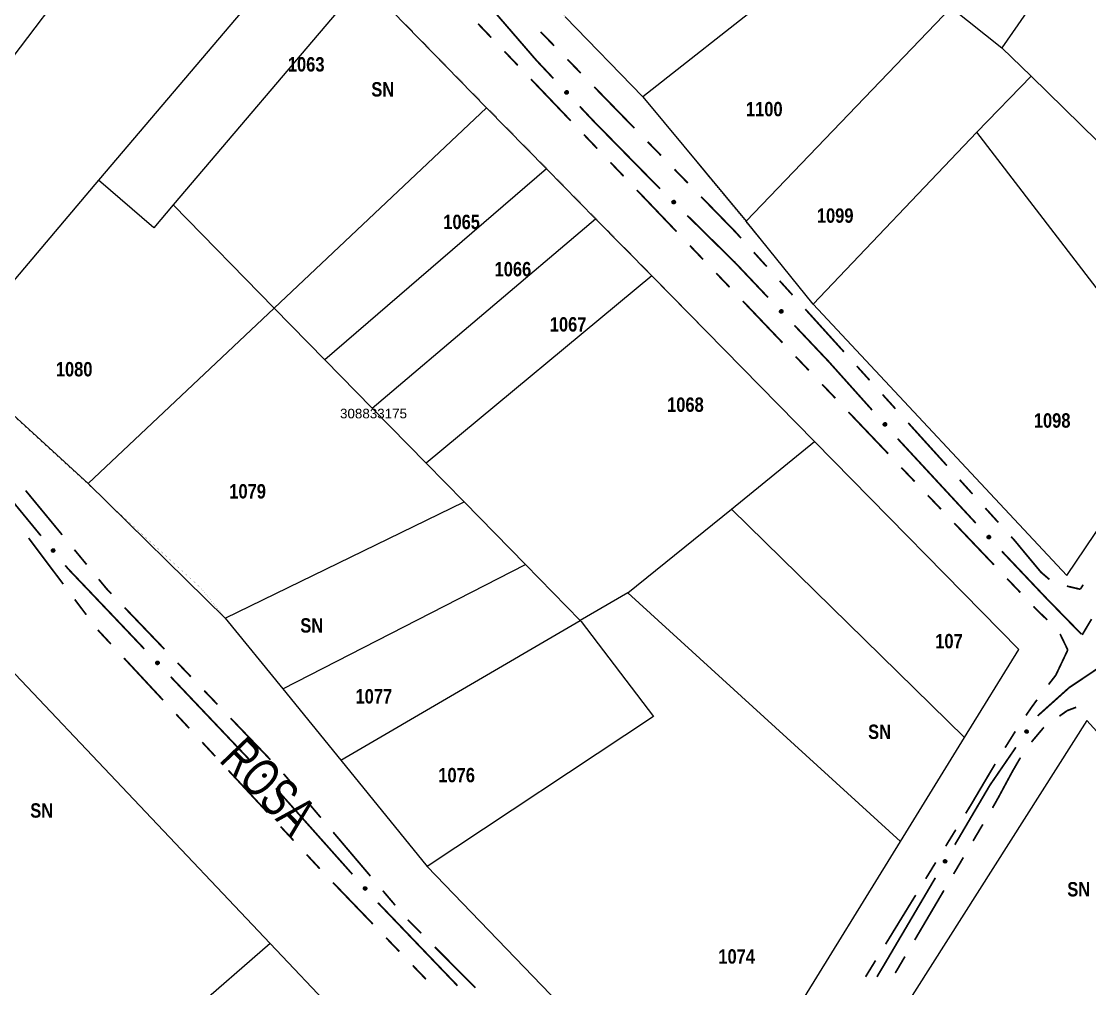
# Model space of a CAD drawing. Extents: x 201549 to 203722, y 4857623 to 4859778.
# Drawn here: x 202712.8 to 202824.2, y 4859167.1 to 4859268.1 of the extents above; entities that cross this region are included whole.
import ezdxf
from ezdxf.enums import TextEntityAlignment as Align

# ---------------------------------------------------------------- set-up
doc = ezdxf.new("R2010")
doc.units = 0
doc.header["$LTSCALE"] = 1.5
doc.header["$MEASUREMENT"] = 0
for name, color, linetype in [('CD-MALHA-LOTES', 40, 'CONTINUOUS'), ('CD_TXT_QUADRA', 1, 'CONTINUOUS'), ('RU-QUADRAS', 6, 'CONTINUOUS'), ('SV-EIXO-RUA-N-PAV', 6, 'CONTINUOUS'), ('SV-RUA-NAO-PAV-S-GUIA-C-GUIA', 7, 'CONTINUOUS'), ('SV-TXT-RUA-N-PAV-S-GUIA-C-GUIA', 7, 'CONTINUOUS'), ('Th_NmrPort', 1, 'CONTINUOUS')]:
    doc.layers.add(name, color=color, linetype=linetype)
doc.styles.add('ARIAL', font='ARIAL.TTF')
doc.styles.add('MONOTXT', font='ARIAL.TTF', dxfattribs={"height": 0.2})
doc.styles.get("Standard").update_dxf_attribs({"font": 'swisscbo.ttf'})

msp = doc.modelspace()

# ---------------------------------------------------------------- linework, layer by layer
at = {"layer": 'CD-MALHA-LOTES', "linetype": 'Continuous'}
for p, q in [((202834.49, 4859293.27), (202815.05, 4859265.32)), ((202743.05, 4859277.78), (202720.81, 4859251.49)), ((202799.67, 4859277.59), (202777.6, 4859260.18)), ((202709.62, 4859261.41), (202719.11, 4859273.87)), ((202748.42, 4859272.27), (202728.59, 4859248.92)), ((202761.28, 4859259.05), (202748.42, 4859272.27)), ((202769.51, 4859268.56), (202777.6, 4859260.18)), ((202788.38, 4859247.21), (202809.78, 4859269.52)), ((202809.78, 4859269.52), (202815.05, 4859265.32)), ((202815.05, 4859265.32), (202818.11, 4859262.35)), ((202818.11, 4859262.35), (202812.45, 4859256.52)), ((202818.11, 4859262.35), (202841.46, 4859239.45)), ((202777.6, 4859260.18), (202788.38, 4859247.21)), ((202739.14, 4859238.15), (202761.28, 4859259.05)), ((202767.53, 4859252.7), (202761.28, 4859259.05)), ((202812.45, 4859256.52), (202795.36, 4859238.56)), ((202834.03, 4859228.39), (202812.45, 4859256.52)), ((202767.53, 4859252.7), (202744.43, 4859232.75)), ((202772.67, 4859247.47), (202767.53, 4859252.7)), ((202720.81, 4859251.49), (202705.24, 4859233.09)), ((202726.57, 4859246.54), (202720.81, 4859251.49)), ((202728.59, 4859248.92), (202726.57, 4859246.54)), ((202739.14, 4859238.15), (202728.59, 4859248.92)), ((202749.36, 4859227.72), (202772.67, 4859247.47)), ((202778.52, 4859241.52), (202772.67, 4859247.47)), ((202795.36, 4859238.56), (202788.38, 4859247.21)), ((202778.52, 4859241.52), (202755, 4859221.96)), ((202795.5, 4859224.25), (202778.52, 4859241.52)), ((202795.36, 4859238.56), (202821.85, 4859210.25)), ((202739.14, 4859238.15), (202719.73, 4859219.84)), ((202744.43, 4859232.75), (202739.14, 4859238.15)), ((202705.24, 4859233.09), (202719.73, 4859219.84)), ((202749.36, 4859227.72), (202744.43, 4859232.75)), ((202755, 4859221.96), (202749.36, 4859227.72)), ((202821.85, 4859210.25), (202834.03, 4859228.39)), ((202786.86, 4859217.18), (202795.5, 4859224.25)), ((202816.84, 4859202.55), (202795.5, 4859224.25)), ((202758.95, 4859217.93), (202755, 4859221.96)), ((202719.73, 4859219.84), (202734.03, 4859205.81)), ((202734.03, 4859205.81), (202758.95, 4859217.93)), ((202765.34, 4859211.4), (202758.95, 4859217.93)), ((202776.03, 4859208.44), (202786.86, 4859217.18)), ((202811.16, 4859193.34), (202786.86, 4859217.18)), ((202740.03, 4859198.43), (202765.34, 4859211.4)), ((202771.07, 4859205.55), (202765.34, 4859211.4)), ((202702.78, 4859209.79), (202738.72, 4859171.86)), ((202776.03, 4859208.44), (202771.07, 4859205.55)), ((202776.03, 4859208.44), (202804.48, 4859182.51)), ((202734.03, 4859205.81), (202740.03, 4859198.43)), ((202746.08, 4859190.99), (202771.07, 4859205.55)), ((202771.07, 4859205.55), (202771.16, 4859205.46)), ((202771.16, 4859205.46), (202778.72, 4859195.55)), ((202811.16, 4859193.34), (202816.84, 4859202.55)), ((202740.03, 4859198.43), (202746.08, 4859190.99)), ((202778.72, 4859195.55), (202755.11, 4859179.89)), ((202823.94, 4859195.12), (202804.22, 4859164.14)), ((202848.91, 4859167.5), (202823.94, 4859195.12)), ((202804.48, 4859182.51), (202811.16, 4859193.34)), ((202746.08, 4859190.99), (202755.11, 4859179.89)), ((202784.23, 4859149.65), (202804.48, 4859182.51)), ((202755.11, 4859179.89), (202784.23, 4859149.65)), ((202738.72, 4859171.86), (202716.51, 4859152.63)), ((202746.21, 4859163.96), (202738.72, 4859171.86))]:
    msp.add_line(p, q, dxfattribs=at)
at = {"layer": 'RU-QUADRAS', "linetype": 'Continuous'}
for points in [[(202713.2, 4859328, 0.01, 0.01, 0), (202744.73, 4859384.54, 0.01, 0.01, 0), (202747.96, 4859385.28, 0.01, 0.01, 0), (202859.62, 4859266.51, 0.01, 0.01, 0), (202821.85, 4859210.25, 0.01, 0.01, 0), (202795.36, 4859238.56, 0.01, 0.01, 0), (202777.6, 4859260.18, 0.01, 0.01, -0.006098386)], [(202672.47, 4859263.07, 0.01, 0.01, 0), (202706.96, 4859315.47, 0.01, 0.01, 0), (202731.27, 4859289.81, 0.01, 0.01, 0), (202816.84, 4859202.55, 0.01, 0.01, 0), (202784.23, 4859149.65, 0.01, 0.01, 0), (202755.1, 4859179.9, 0.01, 0.01, 0), (202731.47, 4859208.96, 0.01, 0.01, 0)], [(202636, 4859195.36, 0.01, 0.01, 0), (202666.18, 4859247.8, 0.01, 0.01, 0), (202683.52, 4859230.21, 0.01, 0.01, 0), (202773.3, 4859135.37, 0.01, 0.01, 0), (202742.1, 4859081.75, 0.01, 0.01, 0), (202709.49, 4859114.75, 0.01, 0.01, 0), (202678.49, 4859149.98, 0.01, 0.01, 0)], [(202790.47, 4859142.54, 0.01, 0.01, 0), (202823.94, 4859195.12, 0.01, 0.01, 0), (202879.25, 4859133.93, 0.01, 0.01, 0.0147925964), (202928.6, 4859082.79, 0.01, 0.01, 0), (202898.06, 4859031.1, 0.01, 0.01, 0), (202894.41, 4859031.1, 0.01, 0.01, 0)], [(202602.43, 4859138.31, 0.01, 0.01, 0), (202630.15, 4859181.75, 0.01, 0.01, -0.0047944513), (202715.52, 4859089.91, 0.01, 0.01, 0), (202737.4, 4859069.1, 0.01, 0.01, 0), (202711.64, 4859024.83, 0.01, 0.01, 0), (202643.02, 4859096.11, 0.01, 0.01, 0), (202638.37, 4859102.7, 0.01, 0.01, 0)]]:
    msp.add_lwpolyline(points, format="xyseb", close=True, dxfattribs=at)
at = {"layer": 'SV-EIXO-RUA-N-PAV', "const_width": 0.18}
for points in [[(202766.494794, 4859263.997858), (202762.304343, 4859268.84996)], [(202766.898375, 4859263.569054), (202766.494794, 4859263.997858)], [(202768.269104, 4859262.112654), (202766.898375, 4859263.569054)], [(202772.430225, 4859257.691463), (202771.010563, 4859259.199854)], [(202773.080624, 4859257.028676), (202772.430225, 4859257.691463)], [(202778.922102, 4859251.075931), (202773.080624, 4859257.028676)], [(202779.392184, 4859250.612866), (202778.922102, 4859251.075931)], [(202787.206974, 4859242.914714), (202782.241797, 4859247.805784)], [(202787.227856, 4859242.892643), (202787.206974, 4859242.914714)], [(202790.664165, 4859239.260595), (202787.227856, 4859242.892643)], [(202796.975704, 4859232.589537), (202793.413213, 4859236.354956)], [(202797.52034, 4859231.981361), (202796.975704, 4859232.589537)], [(202801.523059, 4859227.511658), (202797.52034, 4859231.981361)], [(202804.394993, 4859224.304665), (202804.191538, 4859224.531856)], [(202804.86709, 4859223.794583), (202804.394993, 4859224.304665)], [(202812.338866, 4859215.72163), (202804.86709, 4859223.794583)], [(202711.457242, 4859218.455106), (202714.790966, 4859214.400577)], [(202815.152961, 4859212.681113), (202815.055875, 4859212.786011)], [(202815.742406, 4859212.058921), (202815.152961, 4859212.681113)], [(202819.604534, 4859207.982231), (202815.742406, 4859212.058921)], [(202717.331388, 4859211.310875), (202717.621091, 4859210.958533)], [(202717.621091, 4859210.958533), (202722.134091, 4859206.219883)], [(202819.873022, 4859207.707194), (202819.604534, 4859207.982231)], [(202823.365706, 4859204.129323), (202819.873022, 4859207.707194)], [(202722.134091, 4859206.219883), (202722.618806, 4859205.710932)], [(202722.618806, 4859205.710932), (202725.576803, 4859202.593903)], [(202824.422181, 4859205.70554), (202823.909472, 4859204.846978)], [(202823.909472, 4859204.846978), (202823.437183, 4859204.056103)], [(202822.083457, 4859198.55506), (202825.891348, 4859201.107602)], [(202728.330244, 4859199.692428), (202736.590568, 4859190.988)], [(202818.795859, 4859195.607112), (202821.773936, 4859198.277516)], [(202821.773936, 4859198.277516), (202822.083457, 4859198.55506)], [(202813.806599, 4859188.363791), (202816.519756, 4859192.320478)], [(202813.703874, 4859188.189352), (202813.806599, 4859188.363791)], [(202739.302645, 4859188.048488), (202747.2857, 4859179.089088)], [(202810.151804, 4859182.157536), (202813.703874, 4859188.189352)], [(202802.917153, 4859169.872278), (202808.12205, 4859178.710784)], [(202749.957012, 4859176.112134), (202758.259877, 4859167.448276)], [(202802.537053, 4859169.234096), (202802.917153, 4859169.872278)], [(202802.025342, 4859168.374938), (202802.537053, 4859169.234096)]]:
    msp.add_lwpolyline(points, dxfattribs=at)
at = {"layer": 'SV-EIXO-RUA-N-PAV'}
for points in [[(202769.658147, 4859260.476181), (202769.609245, 4859260.476969), (202769.567377, 4859260.487647), (202769.53502, 4859260.506603), (202769.510796, 4859260.53081), (202769.488802, 4859260.558366), (202769.472757, 4859260.59104), (202769.462982, 4859260.631249), (202769.463429, 4859260.68031), (202769.477186, 4859260.722481), (202769.494073, 4859260.755197), (202769.51786, 4859260.781911), (202769.544987, 4859260.802828), (202769.579479, 4859260.818372), (202769.620324, 4859260.82788), (202769.669646, 4859260.826237), (202769.71062, 4859260.815487), (202769.741435, 4859260.79633), (202769.76814, 4859260.772246), (202769.790256, 4859260.743845), (202769.805821, 4859260.71168), (202769.81532, 4859260.670538), (202769.813054, 4859260.621879), (202769.802799, 4859260.58089), (202769.784079, 4859260.549814), (202769.759777, 4859260.524057), (202769.732407, 4859260.501662), (202769.700233, 4859260.484165), (202769.658147, 4859260.476181)], [(202780.842098, 4859249.030073), (202780.793201, 4859249.029012), (202780.750959, 4859249.038099), (202780.717909, 4859249.055819), (202780.692787, 4859249.079092), (202780.669767, 4859249.105797), (202780.652499, 4859249.137842), (202780.64121, 4859249.177653), (202780.639802, 4859249.226696), (202780.651955, 4859249.269356), (202780.667594, 4859249.302687), (202780.690354, 4859249.330281), (202780.716671, 4859249.352209), (202780.75055, 4859249.369045), (202780.791006, 4859249.380091), (202780.840355, 4859249.380313), (202780.881706, 4859249.371121), (202780.913224, 4859249.353142), (202780.94082, 4859249.330085), (202780.963994, 4859249.30254), (202780.980764, 4859249.270987), (202780.991812, 4859249.230233), (202780.991386, 4859249.181523), (202780.982688, 4859249.140176), (202780.965157, 4859249.108414), (202780.941845, 4859249.081757), (202780.915341, 4859249.058343), (202780.883852, 4859249.039643), (202780.842098, 4859249.030073)], [(202792.057471, 4859237.62775), (202792.008567, 4859237.628411), (202791.966672, 4859237.638979), (202791.934266, 4859237.657851), (202791.909979, 4859237.681995), (202791.887913, 4859237.709493), (202791.871783, 4859237.742125), (202791.861903, 4859237.782309), (202791.862222, 4859237.831371), (202791.875869, 4859237.873578), (202791.892671, 4859237.906338), (202791.916388, 4859237.933113), (202791.94346, 4859237.954101), (202791.977911, 4859237.969735), (202792.018731, 4859237.97935), (202792.068057, 4859237.977835), (202792.109059, 4859237.967193), (202792.139925, 4859237.948116), (202792.166692, 4859237.924102), (202792.188882, 4859237.895758), (202792.204531, 4859237.863634), (202792.214138, 4859237.822517), (202792.211998, 4859237.773852), (202792.20185, 4859237.732837), (202792.183212, 4859237.701712), (202792.158976, 4859237.675892), (202792.131665, 4859237.653425), (202792.099537, 4859237.635845), (202792.057471, 4859237.62775)], [(202802.871146, 4859225.841285), (202802.822278, 4859225.843285), (202802.780688, 4859225.854996), (202802.748811, 4859225.874748), (202802.725193, 4859225.899547), (202802.703889, 4859225.927639), (202802.688658, 4859225.960701), (202802.679882, 4859226.00114), (202802.681544, 4859226.050175), (202802.696341, 4859226.091992), (202802.714033, 4859226.12428), (202802.738474, 4859226.150396), (202802.766111, 4859226.170635), (202802.800977, 4859226.18532), (202802.842045, 4859226.193814), (202802.891311, 4859226.19095), (202802.932006, 4859226.179189), (202802.962338, 4859226.159274), (202802.988438, 4859226.134536), (202803.009844, 4859226.105596), (202803.024608, 4859226.073056), (202803.033085, 4859226.031691), (202803.029614, 4859225.983103), (202803.018347, 4859225.94238), (202802.998864, 4859225.911777), (202802.973931, 4859225.88663), (202802.946014, 4859225.864919), (202802.913417, 4859225.848226), (202802.871146, 4859225.841285)], [(202813.714177, 4859214.0736), (202813.665283, 4859214.074797), (202813.623507, 4859214.085825), (202813.59131, 4859214.105051), (202813.567288, 4859214.129459), (202813.545526, 4859214.157198), (202813.529755, 4859214.190005), (202813.520316, 4859214.230295), (202813.521173, 4859214.279351), (202813.535282, 4859214.321405), (202813.552442, 4859214.353979), (202813.576452, 4859214.380492), (202813.603753, 4859214.401182), (202813.638373, 4859214.416437), (202813.679296, 4859214.425603), (202813.728603, 4859214.423548), (202813.769486, 4859214.412456), (202813.80014, 4859214.393042), (202813.826642, 4859214.368736), (202813.84852, 4859214.34015), (202813.863816, 4859214.307857), (202813.872971, 4859214.266637), (202813.870297, 4859214.217998), (202813.8597, 4859214.177096), (202813.840721, 4859214.146178), (202813.816204, 4859214.120625), (202813.788648, 4859214.098459), (202813.756329, 4859214.081233), (202813.714177, 4859214.0736)], [(202716.054954, 4859213.036621), (202716.103693, 4859213.032562), (202716.144753, 4859213.019107), (202716.175768, 4859212.998028), (202716.198319, 4859212.972255), (202716.21842, 4859212.943289), (202716.232242, 4859212.909614), (202716.239305, 4859212.868841), (202716.235577, 4859212.81992), (202716.219029, 4859212.778764), (202716.19999, 4859212.747251), (202716.174469, 4859212.722189), (202716.146003, 4859212.703134), (202716.110549, 4859212.689933), (202716.069159, 4859212.683179), (202716.020058, 4859212.688118), (202715.979895, 4859212.701585), (202715.950431, 4859212.722761), (202715.925398, 4859212.748578), (202715.905231, 4859212.778395), (202715.891853, 4859212.811529), (202715.885128, 4859212.853215), (202715.890645, 4859212.901613), (202715.903619, 4859212.941824), (202715.924376, 4859212.971578), (202715.950348, 4859212.995651), (202715.979155, 4859213.016166), (202716.012427, 4859213.03147), (202716.054954, 4859213.036621)], [(202726.934468, 4859201.323162), (202726.983373, 4859201.322575), (202727.025284, 4859201.31207), (202727.057719, 4859201.293247), (202727.082043, 4859201.269141), (202727.10415, 4859201.241675), (202727.12033, 4859201.209068), (202727.13027, 4859201.168899), (202727.130026, 4859201.119836), (202727.116443, 4859201.077609), (202727.09969, 4859201.044824), (202727.076014, 4859201.018013), (202727.048973, 4859200.996984), (202727.014546, 4859200.981298), (202726.97374, 4859200.971621), (202726.924412, 4859200.973061), (202726.883394, 4859200.983642), (202726.8525, 4859201.002672), (202726.825697, 4859201.026645), (202726.803463, 4859201.054955), (202726.787766, 4859201.087055), (202726.778097, 4859201.128158), (202726.780163, 4859201.176826), (202726.790249, 4859201.217857), (202726.80884, 4859201.24901), (202726.833036, 4859201.274867), (202726.860314, 4859201.297375), (202726.892415, 4859201.315004), (202726.934468, 4859201.323162)], [(202817.478771, 4859193.913692), (202817.469126, 4859193.96164), (202817.470642, 4859194.004821), (202817.482272, 4859194.040472), (202817.500764, 4859194.069297), (202817.523004, 4859194.096654), (202817.551512, 4859194.11929), (202817.588717, 4859194.137404), (202817.636747, 4859194.147416), (202817.68088, 4859194.142956), (202817.716443, 4859194.133424), (202817.747609, 4859194.115872), (202817.773824, 4859194.093822), (202817.796357, 4859194.063433), (202817.814346, 4859194.02555), (202817.823245, 4859193.977009), (202817.821468, 4859193.934686), (202817.809314, 4859193.900498), (202817.79147, 4859193.869277), (202817.76843, 4859193.841619), (202817.740318, 4859193.81956), (202817.702143, 4859193.801517), (202817.654118, 4859193.793369), (202817.611885, 4859193.794659), (202817.577535, 4859193.80633), (202817.547193, 4859193.82459), (202817.519482, 4859193.846562), (202817.495536, 4859193.874271), (202817.478771, 4859193.913692)], [(202738.098326, 4859189.565569), (202738.147189, 4859189.563447), (202738.18875, 4859189.551632), (202738.220577, 4859189.531801), (202738.244133, 4859189.506942), (202738.265367, 4859189.478797), (202738.280515, 4859189.445697), (202738.28919, 4859189.405236), (202738.287406, 4859189.356206), (202738.272504, 4859189.314426), (202738.254731, 4859189.282182), (202738.230224, 4859189.256127), (202738.202537, 4859189.235958), (202738.167635, 4859189.22136), (202738.126545, 4859189.212969), (202738.077287, 4859189.215956), (202738.036621, 4859189.227819), (202738.006339, 4859189.247809), (202737.980302, 4859189.272612), (202737.958968, 4859189.301606), (202737.944285, 4859189.334183), (202737.935912, 4859189.375569), (202737.939504, 4859189.424148), (202737.950873, 4859189.464842), (202737.970433, 4859189.495397), (202737.995429, 4859189.520481), (202738.023399, 4859189.542122), (202738.056038, 4859189.558734), (202738.098326, 4859189.565569)], [(202808.969163, 4859180.366211), (202808.956242, 4859180.413382), (202808.954783, 4859180.456565), (202808.963933, 4859180.492932), (202808.980398, 4859180.52296), (202809.000702, 4859180.551784), (202809.027585, 4859180.576327), (202809.063455, 4859180.596959), (202809.110683, 4859180.610252), (202809.155018, 4859180.608839), (202809.191152, 4859180.601777), (202809.223453, 4859180.586411), (202809.251123, 4859180.566217), (202809.275693, 4859180.53745), (202809.296247, 4859180.500895), (202809.308464, 4859180.453082), (202809.309604, 4859180.410736), (202809.299831, 4859180.375793), (202809.284178, 4859180.343418), (202809.263096, 4859180.31424), (202809.236568, 4859180.2903), (202809.199725, 4859180.269672), (202809.152374, 4859180.258239), (202809.110153, 4859180.25662), (202809.075081, 4859180.2659), (202809.043555, 4859180.282028), (202809.014398, 4859180.302042), (202808.988601, 4859180.328038), (202808.969163, 4859180.366211)], [(202748.602813, 4859177.776361), (202748.651675, 4859177.774239), (202748.693236, 4859177.762424), (202748.725064, 4859177.742592), (202748.74862, 4859177.717734), (202748.769854, 4859177.689589), (202748.785002, 4859177.656489), (202748.793677, 4859177.616028), (202748.791892, 4859177.566997), (202748.776991, 4859177.525218), (202748.759218, 4859177.492974), (202748.734711, 4859177.466919), (202748.707024, 4859177.446749), (202748.672121, 4859177.432151), (202748.631032, 4859177.423761), (202748.581773, 4859177.426748), (202748.541108, 4859177.438611), (202748.510826, 4859177.458601), (202748.484788, 4859177.483404), (202748.463454, 4859177.512398), (202748.448772, 4859177.544975), (202748.440398, 4859177.586361), (202748.443991, 4859177.63494), (202748.45536, 4859177.675634), (202748.474919, 4859177.706188), (202748.499915, 4859177.731273), (202748.527886, 4859177.752914), (202748.560524, 4859177.769526), (202748.602813, 4859177.776361)]]:
    msp.add_lwpolyline(points, close=True, dxfattribs=at)
for points in [[(202769.759777, 4859260.524057), (202769.494073, 4859260.755197)], [(202769.770462, 4859260.539123), (202769.509075, 4859260.769064)], [(202769.784079, 4859260.549814), (202769.51786, 4859260.781911)], [(202769.791621, 4859260.568406), (202769.533857, 4859260.790515)], [(202769.802799, 4859260.58089), (202769.544987, 4859260.802828)], [(202769.807168, 4859260.603652), (202769.566238, 4859260.807875)], [(202769.813054, 4859260.621879), (202769.579479, 4859260.818372)], [(202769.810441, 4859260.647956), (202769.60236, 4859260.82126)], [(202769.81532, 4859260.670538), (202769.620324, 4859260.82788)], [(202769.805064, 4859260.693489), (202769.65064, 4859260.821727)], [(202769.805821, 4859260.71168), (202769.669646, 4859260.826237)], [(202769.794602, 4859260.730487), (202769.694886, 4859260.816525)], [(202769.790256, 4859260.743845), (202769.71062, 4859260.815487)], [(202769.658147, 4859260.476181), (202769.462982, 4859260.631249)], [(202769.700233, 4859260.484165), (202769.463429, 4859260.68031)], [(202769.679923, 4859260.482018), (202769.466991, 4859260.654503)], [(202769.609245, 4859260.476969), (202769.472757, 4859260.59104)], [(202769.713181, 4859260.496455), (202769.473128, 4859260.697756)], [(202769.631527, 4859260.477692), (202769.473245, 4859260.606048)], [(202769.732407, 4859260.501662), (202769.477186, 4859260.722481)], [(202769.585352, 4859260.482953), (202769.487565, 4859260.568932)], [(202769.742698, 4859260.514866), (202769.487741, 4859260.733994)], [(202769.567377, 4859260.487647), (202769.488802, 4859260.558366)], [(202780.883852, 4859249.039643), (202780.639802, 4859249.226696)], [(202780.842098, 4859249.030073), (202780.64121, 4859249.177653)], [(202780.863638, 4859249.036729), (202780.644337, 4859249.201041)], [(202780.896326, 4859249.052413), (202780.648835, 4859249.244495)], [(202780.915341, 4859249.058343), (202780.651955, 4859249.269356)], [(202780.81544, 4859249.030577), (202780.652419, 4859249.152857)], [(202780.793201, 4859249.029012), (202780.652499, 4859249.137842)], [(202780.925126, 4859249.071927), (202780.662067, 4859249.28126)], [(202780.941845, 4859249.081757), (202780.667594, 4859249.302687)], [(202780.769099, 4859249.034088), (202780.668132, 4859249.11631)], [(202780.750959, 4859249.038099), (202780.669767, 4859249.105797)], [(202780.951953, 4859249.097216), (202780.68206, 4859249.317112)], [(202780.965157, 4859249.108414), (202780.690354, 4859249.330281)], [(202780.97199, 4859249.127278), (202780.706014, 4859249.339484)], [(202780.982688, 4859249.140176), (202780.716671, 4859249.352209)], [(202780.986194, 4859249.163086), (202780.737716, 4859249.358055)], [(202780.991386, 4859249.181523), (202780.75055, 4859249.369045)], [(202780.98779, 4859249.207483), (202780.773306, 4859249.372796)], [(202780.991812, 4859249.230233), (202780.791006, 4859249.380091)], [(202780.980695, 4859249.252779), (202780.821533, 4859249.375089)], [(202780.980764, 4859249.270987), (202780.840355, 4859249.380313)], [(202780.968841, 4859249.289356), (202780.865945, 4859249.371563)], [(202780.963994, 4859249.30254), (202780.881706, 4859249.371121)], [(202792.057471, 4859237.62775), (202791.861903, 4859237.782309)], [(202792.099537, 4859237.635845), (202791.862222, 4859237.831371)], [(202792.079233, 4859237.633644), (202791.865851, 4859237.805573)], [(202792.008567, 4859237.628411), (202791.871783, 4859237.742125)], [(202792.112453, 4859237.648168), (202791.871876, 4859237.848842)], [(202792.030848, 4859237.629193), (202791.872232, 4859237.757135)], [(202792.131665, 4859237.653425), (202791.875869, 4859237.873578)], [(202792.141922, 4859237.666656), (202791.886393, 4859237.885119)], [(202791.984659, 4859237.634333), (202791.886649, 4859237.720057)], [(202791.966672, 4859237.638979), (202791.887913, 4859237.709493)], [(202792.158976, 4859237.675892), (202791.892671, 4859237.906338)], [(202792.169622, 4859237.690985), (202791.907636, 4859237.920244)], [(202792.183212, 4859237.701712), (202791.916388, 4859237.933113)], [(202792.190704, 4859237.720324), (202791.932363, 4859237.94176)], [(202792.20185, 4859237.732837), (202791.94346, 4859237.954101)], [(202792.20616, 4859237.755609), (202791.964698, 4859237.959204)], [(202792.211998, 4859237.773852), (202791.977911, 4859237.969735)], [(202792.209318, 4859237.799923), (202792.000785, 4859237.972683)], [(202792.214138, 4859237.822517), (202792.018731, 4859237.97935)], [(202792.203821, 4859237.845441), (202792.049063, 4859237.973276)], [(202792.204531, 4859237.863634), (202792.068057, 4859237.977835)], [(202792.193263, 4859237.882412), (202792.093323, 4859237.96819)], [(202792.188882, 4859237.895758), (202792.109059, 4859237.967193)], [(202803.033085, 4859226.031691), (202802.842045, 4859226.193814)], [(202803.024608, 4859226.073056), (202802.891311, 4859226.19095)], [(202802.871146, 4859225.841285), (202802.679882, 4859226.00114)], [(202802.913417, 4859225.848226), (202802.681544, 4859226.050175)], [(202802.89306, 4859225.846581), (202802.684465, 4859226.024287)], [(202802.822278, 4859225.843285), (202802.688658, 4859225.960701)], [(202802.844572, 4859225.843456), (202802.689517, 4859225.975692)], [(202802.926666, 4859225.86019), (202802.691672, 4859226.067375)], [(202802.946014, 4859225.864919), (202802.696341, 4859226.091992)], [(202802.798541, 4859225.849859), (202802.702914, 4859225.938233)], [(202802.780688, 4859225.854996), (202802.703889, 4859225.927639)], [(202802.95663, 4859225.877865), (202802.707177, 4859226.10324)], [(202802.973931, 4859225.88663), (202802.714033, 4859226.12428)], [(202802.984986, 4859225.901427), (202802.729373, 4859226.137771)], [(202802.998864, 4859225.911777), (202802.738474, 4859226.150396)], [(202803.006863, 4859225.930177), (202802.75468, 4859226.158602)], [(202803.018347, 4859225.94238), (202802.766111, 4859226.170635)], [(202803.023279, 4859225.965027), (202802.787481, 4859226.175154)], [(202803.029614, 4859225.983103), (202802.800977, 4859226.18532)], [(202803.027648, 4859226.009237), (202802.823923, 4859226.18764)], [(202803.0234, 4859226.054888), (202802.872199, 4859226.186912)], [(202803.013857, 4859226.092135), (202802.916303, 4859226.180616)], [(202803.009844, 4859226.105596), (202802.932006, 4859226.179189)], [(202813.714177, 4859214.0736), (202813.520316, 4859214.230295)], [(202813.756329, 4859214.081233), (202813.521173, 4859214.279351)], [(202813.736002, 4859214.079255), (202813.524519, 4859214.253514)], [(202813.665283, 4859214.074797), (202813.529755, 4859214.190005)], [(202813.687571, 4859214.075334), (202813.530368, 4859214.205009)], [(202813.769379, 4859214.093413), (202813.531018, 4859214.296714)], [(202813.788648, 4859214.098459), (202813.535282, 4859214.321405)], [(202813.641441, 4859214.080981), (202813.544377, 4859214.167775)], [(202813.623507, 4859214.085825), (202813.545526, 4859214.157198)], [(202813.799049, 4859214.111578), (202813.545933, 4859214.33283)], [(202813.816204, 4859214.120625), (202813.552442, 4859214.353979)], [(202813.827015, 4859214.135601), (202813.567559, 4859214.36772)], [(202813.840721, 4859214.146178), (202813.576452, 4859214.380492)], [(202813.848418, 4859214.164707), (202813.59252, 4859214.388963)], [(202813.8597, 4859214.177096), (202813.603753, 4859214.401182)], [(202813.864259, 4859214.199821), (202813.625046, 4859214.406051)], [(202813.870297, 4859214.217998), (202813.638373, 4859214.416437)], [(202813.867903, 4859214.244097), (202813.661278, 4859214.419134)], [(202813.872971, 4859214.266637), (202813.679296, 4859214.425603)], [(202813.862906, 4859214.289672), (202813.70956, 4859214.419198)], [(202813.863816, 4859214.307857), (202813.728603, 4859214.423548)], [(202813.852754, 4859214.326757), (202813.753761, 4859214.413626)], [(202813.84852, 4859214.34015), (202813.769486, 4859214.412456)], [(202715.885128, 4859212.853215), (202716.069159, 4859212.683179)], [(202715.890645, 4859212.901613), (202716.110549, 4859212.689933)], [(202715.891507, 4859212.87542), (202716.087526, 4859212.688582)], [(202715.893825, 4859212.82963), (202716.039323, 4859212.691346)], [(202715.897737, 4859212.919406), (202716.124462, 4859212.69952)], [(202715.903619, 4859212.941824), (202716.146003, 4859212.703134)], [(202715.915608, 4859212.953532), (202716.157932, 4859212.714674)], [(202715.924376, 4859212.971578), (202716.174469, 4859212.722189)], [(202715.938679, 4859212.981334), (202716.184095, 4859212.734419)], [(202715.950348, 4859212.995651), (202716.19999, 4859212.747251)], [(202715.968003, 4859213.003679), (202716.207728, 4859212.767983)], [(202715.979155, 4859213.016166), (202716.219029, 4859212.778764)], [(202715.998686, 4859213.020074), (202716.224732, 4859212.803163)], [(202716.012427, 4859213.03147), (202716.235577, 4859212.81992)], [(202716.032835, 4859213.032254), (202716.23375, 4859212.845908)], [(202716.054954, 4859213.036621), (202716.239305, 4859212.868841)], [(202716.081413, 4859213.033331), (202716.230751, 4859212.894673)], [(202716.103693, 4859213.032562), (202716.232242, 4859212.909614)], [(202716.127132, 4859213.024993), (202716.218947, 4859212.932663)], [(202716.144753, 4859213.019107), (202716.21842, 4859212.943289)], [(202715.891853, 4859212.811529), (202716.020058, 4859212.688118)], [(202715.901789, 4859212.792014), (202715.995524, 4859212.699497)], [(202715.905231, 4859212.778395), (202715.979895, 4859212.701585)], [(202726.778097, 4859201.128158), (202726.97374, 4859200.971621)], [(202726.780163, 4859201.176826), (202727.014546, 4859200.981298)], [(202726.782883, 4859201.15076), (202726.991676, 4859200.978315)], [(202726.785973, 4859201.195078), (202727.027743, 4859200.991849)], [(202726.787766, 4859201.087055), (202726.924412, 4859200.973061)], [(202726.788448, 4859201.10525), (202726.943399, 4859200.977649)], [(202726.790249, 4859201.217857), (202727.048973, 4859200.996984)], [(202726.799063, 4859201.068295), (202726.899132, 4859200.982668)], [(202726.801376, 4859201.230387), (202727.060052, 4859201.009342)], [(202726.803463, 4859201.054955), (202726.883394, 4859200.983642)], [(202726.80884, 4859201.24901), (202727.076014, 4859201.018013)], [(202726.822414, 4859201.259757), (202727.084746, 4859201.030895)], [(202726.833036, 4859201.274867), (202727.09969, 4859201.044824)], [(202726.850077, 4859201.284128), (202727.105936, 4859201.066052)], [(202726.860314, 4859201.297375), (202727.116443, 4859201.077609)], [(202726.879518, 4859201.302661), (202727.120399, 4859201.102351)], [(202726.892415, 4859201.315004), (202727.130026, 4859201.119836)], [(202726.912716, 4859201.317235), (202727.126357, 4859201.145629)], [(202726.934468, 4859201.323162), (202727.13027, 4859201.168899)], [(202726.961094, 4859201.32176), (202727.119904, 4859201.194058)], [(202726.983373, 4859201.322575), (202727.12033, 4859201.209068)], [(202727.007291, 4859201.31669), (202727.105431, 4859201.231114)], [(202727.025284, 4859201.31207), (202727.10415, 4859201.241675)], [(202817.469126, 4859193.96164), (202817.551512, 4859194.11929)], [(202817.469884, 4859193.986259), (202817.533065, 4859194.100113)], [(202817.470642, 4859194.004821), (202817.523004, 4859194.096654)], [(202817.474578, 4859193.940023), (202817.566279, 4859194.12201)], [(202817.478771, 4859193.913692), (202817.588717, 4859194.137404)], [(202817.489112, 4859193.893658), (202817.61229, 4859194.13844)], [(202817.495536, 4859193.874271), (202817.636747, 4859194.147416)], [(202817.510301, 4859193.864238), (202817.655858, 4859194.141655)], [(202817.519482, 4859193.846562), (202817.68088, 4859194.142956)], [(202817.534576, 4859193.839319), (202817.694378, 4859194.135096)], [(202817.547193, 4859193.82459), (202817.716443, 4859194.133424)], [(202817.564189, 4859193.817358), (202817.733186, 4859194.12172)], [(202817.577535, 4859193.80633), (202817.747609, 4859194.115872)], [(202817.597307, 4859193.802922), (202817.759423, 4859194.102075)], [(202817.611885, 4859193.794659), (202817.773824, 4859194.093822)], [(202817.635055, 4859193.795237), (202817.783281, 4859194.074134)], [(202817.654118, 4859193.793369), (202817.796357, 4859194.063433)], [(202817.67904, 4859193.801475), (202817.804052, 4859194.041691)], [(202817.702143, 4859193.801517), (202817.814346, 4859194.02555)], [(202817.722383, 4859193.816426), (202817.814791, 4859193.994619)], [(202817.740318, 4859193.81956), (202817.823245, 4859193.977009)], [(202817.756305, 4859193.834528), (202817.819132, 4859193.95028)], [(202817.76843, 4859193.841619), (202817.821468, 4859193.934686)], [(202737.939504, 4859189.424148), (202738.167635, 4859189.22136)], [(202737.945884, 4859189.442208), (202738.181156, 4859189.231492)], [(202737.950873, 4859189.464842), (202738.202537, 4859189.235958)], [(202737.962387, 4859189.477017), (202738.213999, 4859189.247962)], [(202737.970433, 4859189.495397), (202738.230224, 4859189.256127)], [(202737.984337, 4859189.505712), (202738.239357, 4859189.268729)], [(202737.995429, 4859189.520481), (202738.254731, 4859189.282182)], [(202738.012751, 4859189.529203), (202738.261639, 4859189.303204)], [(202738.023399, 4859189.542122), (202738.272504, 4859189.314426)], [(202738.04276, 4859189.546803), (202738.277235, 4859189.339031)], [(202738.056038, 4859189.558734), (202738.287406, 4859189.356206)], [(202738.076399, 4859189.560328), (202738.284549, 4859189.382101)], [(202738.098326, 4859189.565569), (202738.28919, 4859189.405236)], [(202738.124895, 4859189.563332), (202738.279618, 4859189.430708)], [(202738.147189, 4859189.563447), (202738.280515, 4859189.445697)], [(202738.17091, 4859189.556814), (202738.266315, 4859189.4682)], [(202738.18875, 4859189.551632), (202738.265367, 4859189.478797)], [(202737.935912, 4859189.375569), (202738.126545, 4859189.212969)], [(202737.941404, 4859189.398009), (202738.144683, 4859189.219097)], [(202737.944285, 4859189.334183), (202738.077287, 4859189.215956)], [(202737.945538, 4859189.352347), (202738.096408, 4859189.219946)], [(202737.954988, 4859189.315077), (202738.05232, 4859189.226352)], [(202737.958968, 4859189.301606), (202738.036621, 4859189.227819)], [(202808.954783, 4859180.456565), (202809.000702, 4859180.551784)], [(202808.955305, 4859180.437995), (202809.010501, 4859180.555927)], [(202808.956242, 4859180.413382), (202809.027585, 4859180.576327)], [(202808.963169, 4859180.392191), (202809.04213, 4859180.580057)], [(202808.969163, 4859180.366211), (202809.063455, 4859180.596959)], [(202808.980858, 4859180.346936), (202809.086902, 4859180.599614)], [(202808.988601, 4859180.328038), (202809.110683, 4859180.610252)], [(202809.004022, 4859180.319044), (202809.130145, 4859180.60582)], [(202809.014398, 4859180.302042), (202809.155018, 4859180.608839)], [(202809.029954, 4859180.295855), (202809.169024, 4859180.601926)], [(202809.043555, 4859180.282028), (202809.191152, 4859180.601777)], [(202809.061008, 4859180.275984), (202809.208662, 4859180.591253)], [(202809.075081, 4859180.2659), (202809.223453, 4859180.586411)], [(202809.095041, 4859180.26386), (202809.236188, 4859180.573459)], [(202809.110153, 4859180.25662), (202809.251123, 4859180.566217)], [(202809.133228, 4859180.258791), (202809.261912, 4859180.547226)], [(202809.152374, 4859180.258239), (202809.275693, 4859180.53745)], [(202809.17668, 4859180.268041), (202809.284866, 4859180.51629)], [(202809.199725, 4859180.269672), (202809.296247, 4859180.500895)], [(202809.218891, 4859180.285939), (202809.298819, 4859180.470068)], [(202809.236568, 4859180.2903), (202809.308464, 4859180.453082)], [(202809.251487, 4859180.306332), (202809.3062, 4859180.426132)], [(202809.263096, 4859180.31424), (202809.309604, 4859180.410736)], [(202748.440398, 4859177.586361), (202748.631032, 4859177.423761)], [(202748.443991, 4859177.63494), (202748.672121, 4859177.432151)], [(202748.445891, 4859177.608801), (202748.649169, 4859177.429889)], [(202748.448772, 4859177.544975), (202748.581773, 4859177.426748)], [(202748.450025, 4859177.563139), (202748.600895, 4859177.430738)], [(202748.450371, 4859177.653), (202748.685643, 4859177.442284)], [(202748.45536, 4859177.675634), (202748.707024, 4859177.446749)], [(202748.459475, 4859177.525869), (202748.556807, 4859177.437144)], [(202748.463454, 4859177.512398), (202748.541108, 4859177.438611)], [(202748.466874, 4859177.687808), (202748.718485, 4859177.458754)], [(202748.474919, 4859177.706188), (202748.734711, 4859177.466919)], [(202748.488823, 4859177.716504), (202748.743844, 4859177.479521)], [(202748.499915, 4859177.731273), (202748.759218, 4859177.492974)], [(202748.517238, 4859177.739995), (202748.766126, 4859177.513996)], [(202748.527886, 4859177.752914), (202748.776991, 4859177.525218)], [(202748.547246, 4859177.757595), (202748.781721, 4859177.549823)], [(202748.560524, 4859177.769526), (202748.791892, 4859177.566997)], [(202748.580885, 4859177.771119), (202748.789036, 4859177.592893)], [(202748.602813, 4859177.776361), (202748.793677, 4859177.616028)], [(202748.629382, 4859177.774124), (202748.784105, 4859177.6415)], [(202748.651675, 4859177.774239), (202748.785002, 4859177.656489)], [(202748.675396, 4859177.767606), (202748.770802, 4859177.678992)], [(202748.693236, 4859177.762424), (202748.769854, 4859177.689589)]]:
    msp.add_lwpolyline(points, dxfattribs=at)
at = {"layer": 'SV-RUA-NAO-PAV-S-GUIA-C-GUIA', "const_width": 0.18}
for points in [[(202760.403395, 4859267.823009), (202761.784605, 4859266.376545)], [(202768.336207, 4859265.534869), (202766.940937, 4859266.967775)], [(202763.165815, 4859264.93008), (202764.547024, 4859263.483616)], [(202771.126748, 4859262.669056), (202769.731478, 4859264.101962)], [(202765.928234, 4859262.037151), (202770.071864, 4859257.697758)], [(202776.707829, 4859256.93743), (202772.522018, 4859261.23615)], [(202771.453074, 4859256.251294), (202772.834284, 4859254.804829)], [(202779.498369, 4859254.071617), (202778.103099, 4859255.504524)], [(202774.215493, 4859253.358365), (202775.596703, 4859251.9119)], [(202782.28891, 4859251.205804), (202780.89364, 4859252.638711)], [(202776.977913, 4859250.465436), (202781.121543, 4859246.126043)], [(202787.22924, 4859246.132213), (202783.68418, 4859249.772898)], [(202787.845536, 4859245.451221), (202787.22924, 4859246.132213)], [(202782.502753, 4859244.679578), (202783.883962, 4859243.233114)], [(202790.529571, 4859242.485423), (202789.187553, 4859243.968322)], [(202785.265172, 4859241.786649), (202786.646382, 4859240.340185)], [(202793.213606, 4859239.519625), (202791.871588, 4859241.002524)], [(202788.026622, 4859238.892795), (202792.164048, 4859234.547487)], [(202798.581676, 4859233.58803), (202794.555623, 4859238.036726)], [(202793.543191, 4859233.099052), (202794.922333, 4859231.650616)], [(202801.265711, 4859230.622232), (202799.923693, 4859232.105131)], [(202796.301475, 4859230.20218), (202797.680617, 4859228.753744)], [(202803.949746, 4859227.656434), (202802.607728, 4859229.139333)], [(202799.05976, 4859227.305308), (202803.197187, 4859222.96)], [(202809.317816, 4859221.724839), (202805.291763, 4859226.173535)], [(202804.576329, 4859221.511564), (202805.955471, 4859220.063128)], [(202812.001851, 4859218.759041), (202810.659833, 4859220.24194)], [(202717.009949, 4859214.492446), (202713.193541, 4859219.122244)], [(202807.334613, 4859218.614693), (202808.713756, 4859217.166257)], [(202814.685885, 4859215.793243), (202813.343868, 4859217.276142)], [(202810.092898, 4859215.717821), (202814.230325, 4859211.372513)], [(202717.118002, 4859209.357489), (202713.511072, 4859214.152284)], [(202816.402062, 4859213.896907), (202816.027903, 4859214.310344)], [(202816.683584, 4859213.555649), (202816.402062, 4859213.896907)], [(202719.554221, 4859211.405914), (202718.282085, 4859212.94918)], [(202817.311532, 4859212.794459), (202816.683584, 4859213.555649)], [(202817.319995, 4859212.784299), (202817.311532, 4859212.794459)], [(202819.142805, 4859210.595711), (202817.319995, 4859212.784299)], [(202819.258108, 4859210.497061), (202819.142805, 4859210.595711)], [(202820.017955, 4859209.846959), (202819.258108, 4859210.497061)], [(202721.656185, 4859208.855958), (202720.826357, 4859209.862647)], [(202815.609467, 4859209.924077), (202816.988609, 4859208.475641)], [(202722.137325, 4859208.353907), (202721.656185, 4859208.855958)], [(202823.243474, 4859208.816335), (202821.842179, 4859209.146782)], [(202823.542, 4859209.29045), (202823.243474, 4859208.816335)], [(202719.522621, 4859206.160959), (202718.320311, 4859207.759224)], [(202727.672616, 4859202.578048), (202723.521148, 4859206.909943)], [(202818.367752, 4859207.027205), (202818.727099, 4859206.649803)], [(202818.727099, 4859206.649803), (202819.790867, 4859205.622431)], [(202722.093907, 4859203.103946), (202720.732128, 4859204.568718)], [(202821.132895, 4859204.154103), (202821.568727, 4859203.254075)], [(202821.568727, 4859203.254075), (202821.940147, 4859202.487062)], [(202727.541021, 4859197.244855), (202723.455685, 4859201.639173)], [(202821.940147, 4859202.487062), (202821.018182, 4859200.547221)], [(202730.440261, 4859199.690118), (202729.056439, 4859201.134083)], [(202821.018182, 4859200.547221), (202820.687365, 4859199.851173)], [(202820.687365, 4859199.851173), (202819.935311, 4859198.878711)], [(202733.207907, 4859196.802188), (202731.824084, 4859198.246153)], [(202818.728186, 4859197.284327), (202818.198397, 4859196.555824)], [(202818.198397, 4859196.555824), (202817.572923, 4859195.651899)], [(202821.064876, 4859195.577517), (202821.869233, 4859196.149546)], [(202821.869233, 4859196.149546), (202822.816786, 4859196.507698)], [(202730.264579, 4859194.31531), (202728.9028, 4859195.780083)], [(202738.743198, 4859191.026329), (202734.59173, 4859195.358223)], [(202816.462766, 4859193.988417), (202815.401897, 4859192.292965)], [(202818.152482, 4859192.882314), (202819.440909, 4859194.412006)], [(202732.988136, 4859191.385765), (202731.626358, 4859192.850537)], [(202814.360815, 4859190.58542), (202813.848355, 4859189.726709)], [(202816.496427, 4859190.387618), (202816.946382, 4859191.165923)], [(202816.946382, 4859191.165923), (202817.001522, 4859191.250532)], [(202738.435251, 4859185.526674), (202734.349915, 4859189.920992)], [(202741.406005, 4859188.043835), (202740.111909, 4859189.568733)], [(202813.848355, 4859189.726709), (202813.443716, 4859189.048668)], [(202815.458787, 4859188.507443), (202816.005204, 4859189.51669)], [(202816.005204, 4859189.51669), (202816.186302, 4859189.851183)], [(202816.186302, 4859189.851183), (202816.496427, 4859190.387618)], [(202813.443716, 4859189.048668), (202812.318825, 4859187.145913)], [(202815.055642, 4859187.756486), (202815.458787, 4859188.507443)], [(202812.318825, 4859187.145913), (202811.965801, 4859186.548772)], [(202814.576664, 4859186.878713), (202814.737197, 4859187.163302)], [(202814.737197, 4859187.163302), (202815.055642, 4859187.756486)], [(202743.994198, 4859184.994038), (202742.700102, 4859186.518937)], [(202811.965801, 4859186.548772), (202811.290447, 4859185.430583)], [(202814.085354, 4859186.007729), (202814.576664, 4859186.878713)], [(202741.158808, 4859182.597129), (202739.79703, 4859184.061902)], [(202812.057596, 4859182.559839), (202813.072983, 4859184.282914)], [(202749.170584, 4859178.894446), (202745.288295, 4859183.46914)], [(202810.249047, 4859183.723282), (202809.203238, 4859182.018499)], [(202743.882366, 4859179.667584), (202742.520587, 4859181.132357)], [(202810.026821, 4859179.113688), (202811.042208, 4859180.836764)], [(202808.157429, 4859180.313717), (202807.11162, 4859178.608934)], [(202749.422127, 4859173.896115), (202745.262213, 4859178.2199)], [(202751.758777, 4859175.84465), (202750.464681, 4859177.369548)], [(202805.965272, 4859172.221387), (202809.011434, 4859177.390613)], [(202806.065811, 4859176.904152), (202802.928383, 4859171.789805)], [(202754.479478, 4859172.916646), (202753.068848, 4859174.334434)], [(202752.195403, 4859171.013592), (202750.808765, 4859172.454853)], [(202760.121996, 4859167.245492), (202755.890107, 4859171.498857)], [(202803.934497, 4859168.775236), (202804.949885, 4859170.498312)], [(202754.968679, 4859168.131068), (202753.582041, 4859169.57233)], [(202801.882574, 4859170.085022), (202800.836764, 4859168.38024)]]:
    msp.add_lwpolyline(points, dxfattribs=at)

# ---------------------------------------------------------------- texts
at = {"layer": 'CD_TXT_QUADRA', "color": 7, "linetype": 'Continuous', "style": 'MONOTXT'}
msp.add_text('308833175', height=1, dxfattribs=at).set_placement((202746, 4859226.65))
at = {"layer": 'SV-TXT-RUA-N-PAV-S-GUIA-C-GUIA', "style": 'ARIAL', "width": 0.7}
msp.add_text('ROSA', height=4, rotation=314, dxfattribs=at).set_placement((202733.269166, 4859190.915986))
at = {"layer": 'Th_NmrPort', "color": 1}
for s, p in [('1063', (202740.558554, 4859263.587271)), ('SN', (202749.268554, 4859260.977271)), ('1100', (202788.358554, 4859258.917271)), ('1099', (202795.758554, 4859247.807271)), ('1065', (202756.778554, 4859247.147271)), ('1066', (202762.128554, 4859242.217271)), ('1067', (202767.888554, 4859236.457271)), ('1080', (202716.348554, 4859231.777271)), ('1068', (202780.128554, 4859228.077271)), ('1098', (202818.398554, 4859226.427271)), ('1079', (202734.448554, 4859219.037271)), ('SN', (202741.858554, 4859205.047271)), ('107', (202808.108554, 4859203.407271)), ('1077', (202747.618554, 4859197.647271)), ('SN', (202801.108554, 4859193.947271)), ('1076', (202756.258554, 4859189.427271)), ('SN', (202713.678554, 4859185.737271)), ('SN', (202821.888554, 4859177.517271)), ('1074', (202785.478554, 4859170.507271))]:
    msp.add_text(s, height=1.5, dxfattribs=at).set_placement(p, align=Align.MIDDLE_LEFT)

doc.saveas('drawing.dxf')
